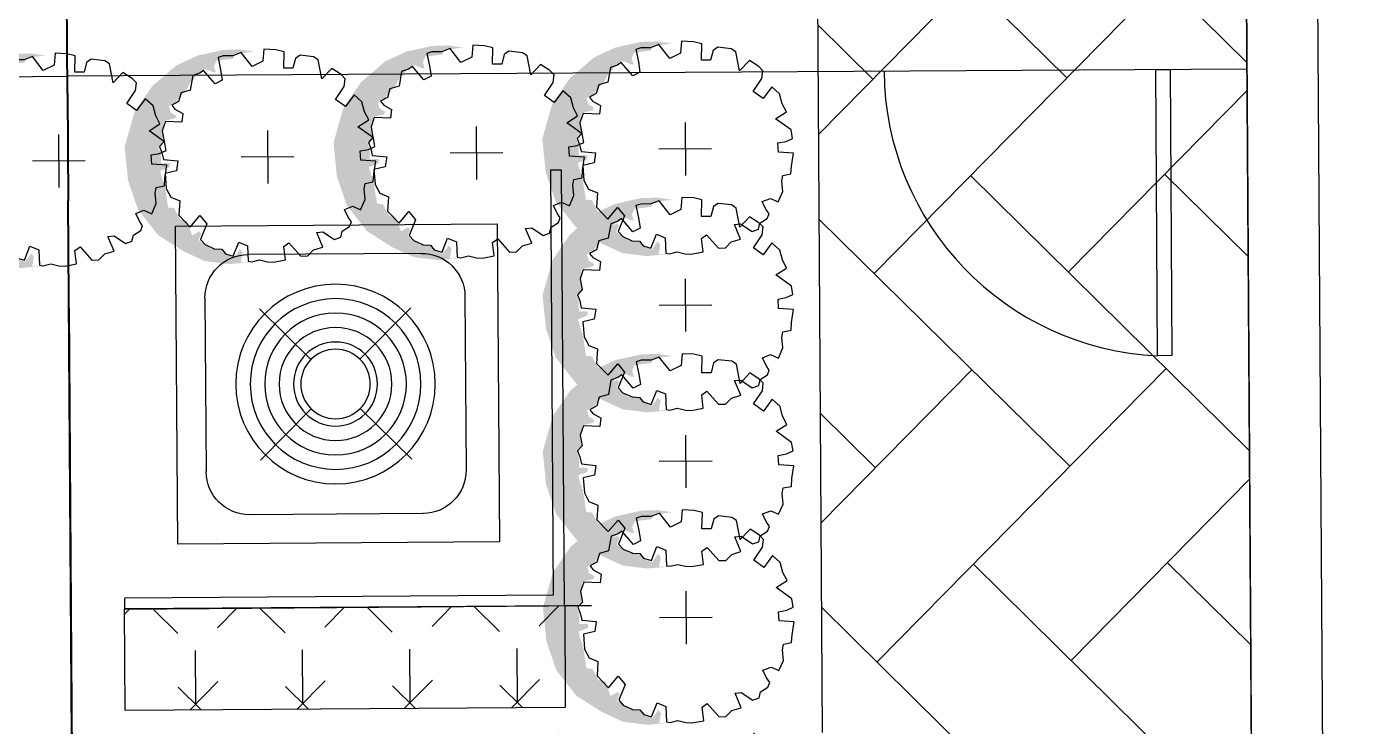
# Model space of a CAD drawing. Header units: feet. Extents: x 919634 to 928945, y 707022 to 708026.
# Drawn here: x 920891.92 to 920904.28, y 707526.58 to 707533.11 of the extents above; entities that cross this region are included whole.
import ezdxf

# ---------------------------------------------------------------- set-up
doc = ezdxf.new("R2010")
doc.units = ezdxf.units.FT
doc.header["$LTSCALE"] = 20
doc.header["$MEASUREMENT"] = 0
doc.linetypes.add('Site Plan$0$PHANTOM2', pattern=[1.25, 0.625, -0.125, 0.125, -0.125, 0.125, -0.125])
for name, color, linetype in [('-u-site-xref', 7, 'Continuous'), ('Site Plan$0$-u-site-bldg_interior', 252, 'Continuous'), ('Site Plan$0$-u-site-fence', 4, 'Site Plan$0$FENCELINE1'), ('Site Plan$0$A-DOOR-EXT_WINDOWS', 253, 'Continuous'), ('Site Plan$0$A-HVAC-EXT', 253, 'Continuous'), ('Site Plan$0$SP-LOT PAVERS', 254, 'Continuous'), ('x-RL TH7-LP Block$0$LK-SHRB-035M', 253, 'Continuous'), ('x-RL TH7-LP Block$0$LK-SHRB-TRNK', 253, 'Continuous'), ('x-RL TH7-LP Block$0$LP-PATT-SHAR', 253, 'Continuous'), ('x-RL TH7-LP Block$0$LP-SHAR-BRDR-CONT', 253, 'Continuous'), ('x-RL TH7-LP Block$0$LP-SHRB', 253, 'Continuous')]:
    doc.layers.add(name, color=color, linetype=linetype)
for name, color, linetype, lineweight in [('Site Plan$0$SP-LOT LINES', 252, 'Site Plan$0$PHANTOM2', 40), ('Site Plan$0$SP-SIDEWALK', 2, 'Continuous', 25), ('SP-BUILDING-FOOTPRINT', 1, 'Continuous', 25)]:
    doc.layers.add(name, color=color, linetype=linetype, lineweight=lineweight)
doc.layers.add('x-RL TH7-LP Block$0$LK-SHRB-SHAD', color=253, linetype='Continuous', plot=False)
doc.layers.get('-u-site-xref').off()
doc.linetypes.add('Site Plan$0$FENCELINE1', pattern='A,0.25,-0.1,[133,ltypeshp.shx,S=0.1,R=0,X=-0.1,Y=0],-0.1,1', length=1.45)

# ---------------------------------------------------------------- blocks, each defined once
blk = doc.blocks.new('Site Plan$0$A$C05C92244')
at = {"layer": 'Site Plan$0$A-DOOR-EXT_WINDOWS'}
blk.add_lwpolyline([(32.00389335552609, 32.04769828175449), (32.00389335552609, 0.04381521808500111), (30.40369920234298, 0.04381521808500111), (30.40369920234298, 32.04769828175449)], close=True, dxfattribs=at)
blk.add_arc((32.07979910527501, 32.07980389018303), 32.07980487913881, 180.0573418751565, 267.0050566959838, dxfattribs=at)
blk = doc.blocks.new('Site Plan$0$A$C11AE1C12')
at = {"layer": 'Site Plan$0$A-HVAC-EXT'}
for p, q in [((44.00000011394877, 44.54105635897122), (1.139487721957266e-07, 44.54105635897122)), ((1.139487721957266e-07, 44.54105635897122), (1.139487721957266e-07, 2.501133167243097e-06)), ((44.00000011394877, 2.501133167243097e-06), (44.00000011394877, 44.54105635897122)), ((34.00000011394877, 40.00000250113317), (10.00000011394877, 40.00000250113317)), ((4.000000113948772, 34.00000250113317), (4.000000113948772, 10.00000250113317)), ((40.00000011394877, 34.00000250113317), (40.00000011394877, 10.00000250113317)), ((18.5977306969362, 25.40227191814392), (11.52666288505861, 32.47333973002787)), ((25.40226953096135, 25.40227191814392), (32.47333734284621, 32.47333973002787)), ((11.52666288505861, 11.52666527223846), (18.5977306969362, 18.59773308412241)), ((32.47333734284621, 11.52666527223846), (25.40226953096135, 18.59773308412241)), ((34.00000011394877, 4.000002501133167), (10.00000011394877, 4.000002501133167)), ((1.139487721957266e-07, 2.501133167243097e-06), (44.00000011394877, 2.501133167243097e-06))]:
    blk.add_line(p, q, dxfattribs=at)
for radius in [13.81153555240985, 11.81153555240985, 9.81153555240985, 7.81153555240985, 5.81153555240985, 4.81153555240985]:
    blk.add_circle((22.00000011394877, 22.00000250113317), radius, dxfattribs=at)
for centre, start, end in [((10.00000011394877, 34.00000250113317), 90, 180), ((34.00000011394877, 34.00000250113317), 0, 90), ((10.00000011394877, 10.00000250113317), 180, 270), ((34.00000011394877, 10.00000250113317), 270, 0)]:
    blk.add_arc(centre, 6, start, end, dxfattribs=at)
blk = doc.blocks.new('Site Plan')
at = {"layer": 'Site Plan$0$SP-LOT PAVERS'}
h = blk.add_hatch(dxfattribs=at)
h.set_pattern_fill('AR-HBONE', color=256, scale=0.32, angle=-89.58178215075662)
h.set_pattern_definition([(315.4182178492434, (0, 0), (1.810145136983853, 0.01321298806884015), [3.84, -1.28]), (45.41821784924338, (0.9116790626081567, -0.8984660745381309), (1.810145136983853, 0.01321298806884), [3.84, -1.28])])
h.paths.add_polyline_path([(920903.2642348099, 707538.7295116705), (920903.3948628561, 707518.6366614169), (920913.3946517372, 707518.7016722475), (920913.4719573479, 707506.795151512), (920894.4723328039, 707506.6716307177), (920894.3435864326, 707526.4946060022), (920899.3435378233, 707526.5290282448), (920899.297951228, 707533.5303417917), (920892.631425443, 707533.487001239), (920892.5977922246, 707538.6603712812)])
at = {"layer": 'Site Plan$0$-u-site-bldg_interior'}
for p, q in [((920903.3948628561, 707518.636661417, 7.807863262514746e-08), (920903.2866637532, 707535.2795527332, 7.807863262514746e-08)), ((920904.0571813794, 707519.3076480507, 7.807863262514746e-08), (920903.9533163317, 707535.2838867884, 7.807863262514746e-08))]:
    blk.add_line(p, q, dxfattribs=at)
at = {"layer": 'Site Plan$0$-u-site-fence', "ltscale": 0.15}
blk.add_line((920881.3035769061, 707532.5713882175, 7.807864083332025e-08), (920892.3032655895, 707532.642899617, 7.807864083332025e-08), dxfattribs=at)
at = {"layer": 'Site Plan$0$-u-site-fence', "ltscale": 0.15, "elevation": 7.807863672923385e-08}
blk.add_lwpolyline([(920903.303369303, 707532.709950542), (920892.3035729476, 707532.6429015163), (920892.2634485858, 707538.8147215777)], dxfattribs=at)
at = {"layer": 'Site Plan$0$SP-LOT LINES', "ltscale": 0.4, "elevation": 7.807863672923385e-08}
for points in [[(920891.8625487748, 707600.4800385266), (920913.862083865, 707600.6230623508), (920914.4731856597, 707506.6250487836), (920892.4736505694, 707506.4820249593)], [(920869.8630136845, 707600.3370147023), (920891.8625487748, 707600.4800385266), (920892.4736505694, 707506.4820249593), (920870.4741154793, 707506.339001135)]]:
    blk.add_lwpolyline(points, close=True, dxfattribs=at)
at = {"layer": 'Site Plan$0$SP-SIDEWALK'}
for p, q in [((920899.2979517871, 707533.5303417954, 7.807863672923385e-08), (920899.3434688721, 707526.5290277697, 7.807864083332025e-08)), ((920896.8092796603, 707531.7699561467, 7.807864083332025e-08), (920896.9092775472, 707531.770606255, 7.807864083332025e-08)), ((920896.8092796603, 707531.7699561467, 7.807864083332025e-08), (920896.8350457442, 707527.8066873068, 7.807864083332025e-08)), ((920896.9092775472, 707531.770606255, 7.807864083332025e-08), (920896.9356937393, 707527.7073395284, 7.807864083332025e-08)), ((920896.8350457442, 707527.8066873068, 7.807864083332025e-08), (920892.8350732819, 707527.7806826046, 7.807864083332025e-08)), ((920892.8350732819, 707527.7806826046, 7.807864083332025e-08), (920892.8357233902, 707527.6806847178, 7.807864083332025e-08)), ((920896.9356937393, 707527.7073395284, 7.807864083332025e-08), (920892.8357233902, 707527.6806847178, 7.807864083332025e-08))]:
    blk.add_line(p, q, dxfattribs=at)
at = {"layer": 'Site Plan$0$-u-site-fence', "xscale": 0.08333333333333331, "yscale": 0.08333333333333331, "zscale": 0.08333333333333331, "rotation": 0.3724872375649678}
blk.add_blockref('Site Plan$0$A$C05C92244', (920899.9367733591, 707530.0187386106, 7.807864083332025e-08), dxfattribs=at)
at = {"layer": 'Site Plan$0$A-HVAC-EXT', "extrusion": (0, 0, -1), "xscale": 0.06735359270068554, "yscale": 0.06735359270068554, "zscale": -0.06735359270068556, "rotation": 89.62751276243503}
blk.add_blockref('Site Plan$0$A$C11AE1C12', (-920893.3318689973, 707528.2839229417, -7.807864083332025e-08), dxfattribs=at)
blk = doc.blocks.new('x-RL TH7-LP Block$0$SHRUB-LRG-241')
at = {"layer": 'x-RL TH7-LP Block$0$LK-SHRB-SHAD'}
blk.add_hatch(color=256, dxfattribs=at).paths.add_polyline_path([(0.07942995503995931, 0.4976856504540272), (0.1859550109496517, 0.5063764960219963), (0.3011759860731367, 0.4911675188681244), (0.3990051144888973, 0.4455405874065121), (0.5207480248826535, 0.3673229980153856), (0.6164031776350392, 0.2434784771626468), (0.6620567659276446, 0.1065976931381005), (0.6772746369719869, -0.052010199626217), (0.6294470564557244, -0.217136229156587), (0.5446618151407847, -0.3388080360272614), (0.4294408400173033, -0.4365800253562426), (0.3294377276580214, -0.4822069568178549), (0.2076948172642687, -0.5082794883416142), (0.1294315112196003, -0.5104521971435325), (0.05986413266886359, -0.4995886427736451), (0.1511713175342138, -0.4887250884037577), (0.1598672450281455, -0.4669979796639847), (0.2381305427926712, -0.4583071340960174), (0.2511744298934957, -0.432234607752406), (0.2424785023995675, -0.4018166534446639), (0.2576963734439097, -0.4039893622465822), (0.2924800585792049, -0.4191983394004524), (0.3272637519946464, -0.395298521858761), (0.3642214210734593, -0.3540170131811315), (0.3816132677811801, -0.3214263500714711), (0.4229188964668893, -0.2779721325919233), (0.433788799624196, -0.2562450238521503), (0.4663985090961198, -0.2453814694822647), (0.4577025898823273, -0.2149635151745208), (0.4316148239608211, -0.1975818292187306), (0.4359627835677138, -0.186718274848845), (0.4881383154107333, -0.1736820116770392), (0.4968342429046615, -0.1410913485673788), (0.492486275017626, -0.07808273114997633), (0.5164000652757572, -0.052010199626217), (0.5055301621184505, -0.01724682771464003), (0.5055301621184505, 0.02620738976490955), (0.4642245334327413, 0.02620738976490955), (0.4642245334327413, 0.04576178970276246), (0.5098781217253467, 0.06314347565855272), (0.4859643397473548, 0.1478791966355821), (0.4729204526465303, 0.2369603455767439), (0.4446587027815063, 0.2391330543786623), (0.4163969529164788, 0.2934508262280957), (0.3837872434445551, 0.2999689629941464), (0.3598734614665666, 0.3694957068173039), (0.3250897680511251, 0.3499413120595953), (0.3163938488373397, 0.3608048664294827), (0.3294377276580214, 0.3912228155570787), (0.2729142362081092, 0.4325043242347064), (0.2229126800284682, 0.4368497470186909), (0.1968249141069585, 0.4629222785424503), (0.162041220691524, 0.475958541714256), (0.1337794708264965, 0.4368497470186909), (0.1207355920058113, 0.4520587241725629), (0.1294315112196003, 0.4976856504540272)])
at = {"layer": 'x-RL TH7-LP Block$0$LK-SHRB-035M'}
blk.add_lwpolyline([(-0.02506661354845008, 0.4987056809809847), (-0.08165780996232641, 0.4886134344344999), (-0.08165780996232641, 0.4886134344344999), (-0.08165780996232641, 0.4886134344344999), (-0.07431013994851199, 0.4249718511334137), (-0.09880237153729965, 0.4078375781783734), (-0.1543414298532717, 0.4702383789836801), (-0.1872079085748339, 0.4702383789836801), (-0.2156921901335238, 0.4417710769863739), (-0.2595141617622758, 0.428632322466644), (-0.2310604317859877, 0.3588825101419175), (-0.2604511118412525, 0.3564347593132471), (-0.3143340234853049, 0.3931510560520017), (-0.3449670116215167, 0.3826466800339148), (-0.3515403073658305, 0.3541793780366085), (-0.3865978846688343, 0.3322814549128452), (-0.3953622789945825, 0.3103835285617258), (-0.3804630536096525, 0.2878976674930804), (-0.3633184920346793, 0.2511813673234577), (-0.4025060636510993, 0.2364948451970861), (-0.4391842506233381, 0.2534489245671132), (-0.4610952364377141, 0.2052734924038901), (-0.4563889752951518, 0.1557189889409578), (-0.4612874237616289, 0.1287937023786245), (-0.500474995378049, 0.1214504430308736), (-0.5029242169253898, 0.08473414286125092), (-0.5127211084865486, 0.02354031038883519), (-0.4416936352675229, 0.01864480530062451), (-0.4392444137201785, -0.02541475421675088), (-0.4784319853366021, -0.03275801356450003), (-0.509299405229342, -0.04655263965616641), (-0.5029242169253898, -0.0866085866891666), (-0.4294475167872278, -0.1404591598138314), (-0.480881206883943, -0.1722799514643754), (-0.4612874237616289, -0.2114440058935383), (-0.4490413052813373, -0.2579513162395841), (-0.4123029552122581, -0.2922198655805364), (-0.3706661620484972, -0.2359215381963313), (-0.3241309150464637, -0.2701900841064138), (-0.3657677135820201, -0.3313839165788295), (-0.3706661620484972, -0.3681002167484539), (-0.3510723735543877, -0.3876822405321647), (-0.3069863534714905, -0.4170552813540382), (-0.2604511118412525, -0.3681002167484539), (-0.2433065502662792, -0.4586670866118716), (-0.2212635402248324, -0.4733536087382433), (-0.1575837316478292, -0.480696868085996), (-0.1355407216063789, -0.4660103459596243), (-0.1232946031260873, -0.4195030356135803), (-0.07920858841498557, -0.4195030356135803), (-0.08165780996232641, -0.4978311410410363), (-0.04247023834590635, -0.5076221546483275), (0.0138619002172824, -0.5100699054769979), (0.01876034331196408, -0.4537715815236627), (0.0701940334086757, -0.4292940492208697), (0.1216277235053873, -0.4953833867814978), (0.1608152951218109, -0.480696868085996), (0.2073505421238444, -0.480696868085996), (0.2318427737126321, -0.4733536087382433), (0.2195966552323405, -0.4146075270944998), (0.2122489852185225, -0.3656524624889137), (0.2465381137402645, -0.3485181895338734), (0.3004210253843169, -0.4121597762658276), (0.3189358637372592, -0.39910922518572), (0.3518547154810285, -0.3876822405321647), (0.3641008339613201, -0.3191451487119998), (0.4081868486724218, -0.3069063842760382), (0.419726398483391, -0.2655318838032237), (0.4525928772049532, -0.2480135433678008), (0.4375775287276866, -0.2285782788485804), (0.4008391786586074, -0.208996251633998), (0.405737627125081, -0.1673844463761647), (0.4832682573450846, -0.1713708092072714), (0.4986059474151467, -0.1275749597323887), (0.4898415530893949, -0.07720973461131919), (0.5117525389037709, -0.05312201530235328), (0.5007970459965847, -0.02465471653240314), (0.4939096672908754, 0.008853791693333335), (0.4253314156191905, 0.01619705104108249), (0.4326790856330085, 0.06270436481799813), (0.486561997277061, 0.07494312925395974), (0.4810771587636431, 0.1461490954514311), (0.4596205387691334, 0.1875397805915), (0.4179837456053725, 0.2046740535465421), (0.4228821887000542, 0.2732111453667088), (0.3689992770560018, 0.3295094727509138), (0.3224640354257637, 0.275658899626249), (0.3224640354257637, 0.275658899626249), (0.2906241338231617, 0.3148229506245421), (0.2906241338231617, 0.3148229506245421), (0.3211269623186972, 0.389216058907456), (0.2992159765043212, 0.4133037749890676), (0.2553940048755692, 0.4330119051549843), (0.2203364275725654, 0.4352016981128308), (0.2028076389210653, 0.4570996244639502), (0.1657137435882881, 0.4690314106507891), (0.1387722850803605, 0.4029420696592929), (0.09713549191659965, 0.4200763426143332), (0.09468627036926236, 0.4935089429535804), (0.07791501977911963, 0.4965158880231364), (0.04066634389468149, 0.4877567161917469), (0.003417668010239794, 0.4965158880231364)], close=True, dxfattribs=at)
at = {"layer": 'x-RL TH7-LP Block$0$LK-SHRB-TRNK'}
for p, q in [((0, -0.125), (0, 0.125)), ((-0.1250000000000284, 0), (0.1249999999999929, 0))]:
    blk.add_line(p, q, dxfattribs=at)
blk = doc.blocks.new('x-RL TH7-LP Block', base_point=(1241.699483058532, 168.1706843559634))
at = {"layer": 'x-RL TH7-LP Block$0$LP-PATT-SHAR'}
h = blk.add_hatch(dxfattribs=at)
h.set_pattern_fill('LAFX-A435-CHAINLINK', color=256, scale=10, pattern_type=2)
h.set_pattern_definition([(45, (1288.278980900732, 240.9726931839345), (0, 10.0000000000064), [0.7071099999999999, -13.4350288425]), (45, (1286.278980900732, 240.9726931839345), (0, 10.0000000000064), [0.7071099999999999, -13.4350288425]), (45, (1288.278980900732, 242.9726931839345), (0, 10.0000000000064), [0.7071099999999999, -13.4350288425]), (45, (1287.778980900732, 243.9726931839345), (0, 10.0000000000064), [0.7071099999999999, -13.4350288425]), (45, (1284.278980900732, 240.9726931839345), (0, 10.0000000000064), [0.7071099999999999, -13.4350288425]), (45, (1286.278980900732, 242.9726931839345), (0, 10.0000000000064), [0.7071099999999999, -13.4350288425]), (45, (1288.278980900732, 244.9726931839345), (0, 10.0000000000064), [0.7071099999999999, -13.4350288425]), (45, (1286.778980900732, 243.9726931839345), (0, 10.0000000000064), [0.7071099999999999, -13.4350288425]), (45, (1287.778980900732, 245.9726931839345), (0, 10.0000000000064), [0.7071099999999999, -13.4350288425]), (45, (1285.778980900732, 243.9726931839345), (0, 10.0000000000064), [0.7071099999999999, -13.4350288425]), (45, (1284.278980900732, 242.9726931839345), (0, 10.0000000000064), [0.7071099999999999, -13.4350288425]), (45, (1286.278980900732, 244.9726931839345), (0, 10.0000000000064), [0.7071099999999999, -13.4350288425]), (45, (1288.278980900732, 246.9726931839345), (0, 10.0000000000064), [0.7071099999999999, -13.4350288425]), (45, (1284.778980900732, 243.9726931839345), (0, 10.0000000000064), [0.7071099999999999, -13.4350288425]), (45, (1286.778980900732, 245.9726931839345), (0, 10.0000000000064), [0.7071099999999999, -13.4350288425]), (45, (1285.778980900732, 245.9726931839345), (0, 10.0000000000064), [0.7071099999999999, -13.4350288425]), (45, (1287.778980900732, 247.9726931839345), (0, 10.0000000000064), [0.7071099999999999, -13.4350288425]), (45, (1284.278980900732, 244.9726931839345), (0, 10.0000000000064), [0.7071099999999999, -13.4350288425]), (45, (1286.278980900732, 246.9726931839345), (0, 10.0000000000064), [0.7071099999999999, -13.4350288425]), (45, (1284.778980900732, 245.9726931839345), (0, 10.0000000000064), [0.7071099999999999, -13.4350288425]), (45, (1286.778980900732, 247.9726931839345), (0, 10.0000000000064), [0.7071099999999999, -13.4350288425]), (45, (1287.778980900732, 249.9726931839345), (0, 10.0000000000064), [0.7071099999999999, -13.4350288425]), (45, (1285.778980900732, 247.9726931839345), (0, 10.0000000000064), [0.7071099999999999, -13.4350288425]), (45, (1284.278980900732, 246.9726931839345), (0, 10.0000000000064), [0.7071099999999999, -13.4350288425]), (45, (1284.778980900732, 247.9726931839345), (0, 10.0000000000064), [0.7071099999999999, -13.4350288425]), (45, (1286.778980900732, 249.9726931839345), (0, 10.0000000000064), [0.7071099999999999, -13.4350288425]), (45, (1285.778980900732, 249.9726931839345), (0, 10.0000000000064), [0.7071099999999999, -13.4350288425]), (45, (1284.278980900732, 248.9726931839345), (0, 10.0000000000064), [0.7071099999999999, -13.4350288425]), (45, (1284.778980900732, 249.9726931839345), (0, 10.0000000000064), [0.7071099999999999, -13.4350288425]), (45, (1283.278980900732, 248.9726931839345), (0, 10.0000000000064), [0.7071099999999999, -13.4350288425]), (45, (1287.778980900732, 241.9726931839345), (0, 10.0000000000064), [0.7071099999999999, -13.4350288425]), (45, (1286.778980900732, 241.9726931839345), (0, 10.0000000000064), [0.7071099999999999, -13.4350288425]), (45, (1285.778980900732, 241.9726931839345), (0, 10.0000000000064), [0.7071099999999999, -13.4350288425]), (45, (1284.778980900732, 241.9726931839345), (0, 10.0000000000064), [0.7071099999999999, -13.4350288425]), (45, (1283.278980900732, 240.9726931839345), (0, 10.0000000000064), [0.7071099999999999, -13.4350288425]), (45, (1282.278980900732, 240.9726931839345), (0, 10.0000000000064), [0.7071099999999999, -13.4350288425]), (45, (1283.278980900732, 242.9726931839345), (0, 10.0000000000064), [0.7071099999999999, -13.4350288425]), (45, (1281.278980900732, 240.9726931839345), (0, 10.0000000000064), [0.7071099999999999, -13.4350288425]), (45, (1283.778980900732, 243.9726931839345), (0, 10.0000000000064), [0.7071099999999999, -13.4350288425]), (45, (1282.278980900732, 242.9726931839345), (0, 10.0000000000064), [0.7071099999999999, -13.4350288425]), (45, (1280.278980900732, 240.9726931839345), (0, 10.0000000000064), [0.7071099999999999, -13.4350288425]), (45, (1282.778980900732, 243.9726931839345), (0, 10.0000000000064), [0.7071099999999999, -13.4350288425]), (45, (1283.278980900732, 244.9726931839345), (0, 10.0000000000064), [0.7071099999999999, -13.4350288425]), (45, (1281.278980900732, 242.9726931839345), (0, 10.0000000000064), [0.7071099999999999, -13.4350288425]), (45, (1279.278980900732, 240.9726931839345), (0, 10.0000000000064), [0.7071099999999999, -13.4350288425]), (45, (1283.778980900732, 245.9726931839345), (0, 10.0000000000064), [0.7071099999999999, -13.4350288425]), (45, (1281.778980900732, 243.9726931839345), (0, 10.0000000000064), [0.7071099999999999, -13.4350288425]), (45, (1282.278980900732, 244.9726931839345), (0, 10.0000000000064), [0.7071099999999999, -13.4350288425]), (45, (1280.278980900732, 242.9726931839345), (0, 10.0000000000064), [0.7071099999999999, -13.4350288425]), (45, (1282.778980900732, 245.9726931839345), (0, 10.0000000000064), [0.7071099999999999, -13.4350288425]), (45, (1280.778980900732, 243.9726931839345), (0, 10.0000000000064), [0.7071099999999999, -13.4350288425]), (45, (1283.278980900732, 246.9726931839345), (0, 10.0000000000064), [0.7071099999999999, -13.4350288425]), (45, (1281.278980900732, 244.9726931839345), (0, 10.0000000000064), [0.7071099999999999, -13.4350288425]), (45, (1279.278980900732, 242.9726931839345), (0, 10.0000000000064), [0.7071099999999999, -13.4350288425]), (45, (1283.778980900732, 247.9726931839345), (0, 10.0000000000064), [0.7071099999999999, -13.4350288425]), (45, (1281.778980900732, 245.9726931839345), (0, 10.0000000000064), [0.7071099999999999, -13.4350288425]), (45, (1279.778980900732, 243.9726931839345), (0, 10.0000000000064), [0.7071099999999999, -13.4350288425]), (45, (1282.278980900732, 246.9726931839345), (0, 10.0000000000064), [0.7071099999999999, -13.4350288425]), (45, (1280.278980900732, 244.9726931839345), (0, 10.0000000000064), [0.7071099999999999, -13.4350288425]), (45, (1282.778980900732, 247.9726931839345), (0, 10.0000000000064), [0.7071099999999999, -13.4350288425]), (45, (1280.778980900732, 245.9726931839345), (0, 10.0000000000064), [0.7071099999999999, -13.4350288425]), (45, (1278.778980900732, 243.9726931839345), (0, 10.0000000000064), [0.7071099999999999, -13.4350288425]), (45, (1281.278980900732, 246.9726931839345), (0, 10.0000000000064), [0.7071099999999999, -13.4350288425]), (45, (1279.278980900732, 244.9726931839345), (0, 10.0000000000064), [0.7071099999999999, -13.4350288425]), (45, (1283.778980900732, 249.9726931839345), (0, 10.0000000000064), [0.7071099999999999, -13.4350288425]), (45, (1281.778980900732, 247.9726931839345), (0, 10.0000000000064), [0.7071099999999999, -13.4350288425]), (45, (1279.778980900732, 245.9726931839345), (0, 10.0000000000064), [0.7071099999999999, -13.4350288425]), (45, (1280.278980900732, 246.9726931839345), (0, 10.0000000000064), [0.7071099999999999, -13.4350288425]), (45, (1282.778980900732, 249.9726931839345), (0, 10.0000000000064), [0.7071099999999999, -13.4350288425]), (45, (1280.778980900732, 247.9726931839345), (0, 10.0000000000064), [0.7071099999999999, -13.4350288425]), (45, (1278.778980900732, 245.9726931839345), (0, 10.0000000000064), [0.7071099999999999, -13.4350288425]), (45, (1279.278980900732, 246.9726931839345), (0, 10.0000000000064), [0.7071099999999999, -13.4350288425]), (45, (1281.778980900732, 249.9726931839345), (0, 10.0000000000064), [0.7071099999999999, -13.4350288425]), (45, (1279.778980900732, 247.9726931839345), (0, 10.0000000000064), [0.7071099999999999, -13.4350288425]), (45, (1280.278980900732, 248.9726931839345), (0, 10.0000000000064), [0.7071099999999999, -13.4350288425]), (45, (1280.778980900732, 249.9726931839345), (0, 10.0000000000064), [0.7071099999999999, -13.4350288425]), (45, (1278.778980900732, 247.9726931839345), (0, 10.0000000000064), [0.7071099999999999, -13.4350288425]), (45, (1279.278980900732, 248.9726931839345), (0, 10.0000000000064), [0.7071099999999999, -13.4350288425]), (45, (1279.778980900732, 249.9726931839345), (0, 10.0000000000064), [0.7071099999999999, -13.4350288425]), (45, (1278.778980900732, 249.9726931839345), (0, 10.0000000000064), [0.7071099999999999, -13.4350288425]), (45, (1283.778980900732, 241.9726931839345), (0, 10.0000000000064), [0.7071099999999999, -13.4350288425]), (45, (1282.778980900732, 241.9726931839345), (0, 10.0000000000064), [0.7071099999999999, -13.4350288425]), (45, (1281.778980900732, 241.9726931839345), (0, 10.0000000000064), [0.7071099999999999, -13.4350288425]), (45, (1280.778980900732, 241.9726931839345), (0, 10.0000000000064), [0.7071099999999999, -13.4350288425]), (45, (1279.778980900732, 241.9726931839345), (0, 10.0000000000064), [0.7071099999999999, -13.4350288425]), (45, (1278.778980900732, 241.9726931839345), (0, 10.0000000000064), [0.7071099999999999, -13.4350288425]), (45, (1287.278980900732, 240.9726931839345), (0, 10.0000000000064), [0.7071099999999999, -13.4350288425]), (45, (1287.278980900732, 242.9726931839345), (0, 10.0000000000064), [0.7071099999999999, -13.4350288425]), (45, (1285.278980900732, 240.9726931839345), (0, 10.0000000000064), [0.7071099999999999, -13.4350288425]), (45, (1287.278980900732, 244.9726931839345), (0, 10.0000000000064), [0.7071099999999999, -13.4350288425]), (45, (1285.278980900732, 242.9726931839345), (0, 10.0000000000064), [0.7071099999999999, -13.4350288425]), (45, (1287.278980900732, 246.9726931839345), (0, 10.0000000000064), [0.7071099999999999, -13.4350288425]), (45, (1285.278980900732, 244.9726931839345), (0, 10.0000000000064), [0.7071099999999999, -13.4350288425]), (45, (1288.278980900732, 248.9726931839345), (0, 10.0000000000064), [0.7071099999999999, -13.4350288425]), (45, (1287.278980900732, 248.9726931839345), (0, 10.0000000000064), [0.7071099999999999, -13.4350288425]), (45, (1285.278980900732, 246.9726931839345), (0, 10.0000000000064), [0.7071099999999999, -13.4350288425]), (45, (1286.278980900732, 248.9726931839345), (0, 10.0000000000064), [0.7071099999999999, -13.4350288425]), (45, (1285.278980900732, 248.9726931839345), (0, 10.0000000000064), [0.7071099999999999, -13.4350288425]), (45, (1282.278980900732, 248.9726931839345), (0, 10.0000000000064), [0.7071099999999999, -13.4350288425]), (45, (1281.278980900732, 248.9726931839345), (0, 10.0000000000064), [0.7071099999999999, -13.4350288425]), (90, (1288.778980900732, 249.4726931839345), (-10, 6.123233995736766e-16), [0.5, -9.5]), (90, (1288.778980900732, 241.4726931839345), (-10, 6.123233995736766e-16), [0.5, -9.5]), (90, (1288.778980900732, 243.4726931839345), (-10, 6.123233995736766e-16), [0.5, -9.5]), (90, (1288.778980900732, 245.4726931839345), (-10, 6.123233995736766e-16), [0.5, -9.5]), (90, (1288.778980900732, 247.4726931839345), (-10, 6.123233995736766e-16), [0.5, -9.5]), (90, (1288.278980900732, 242.4726931839345), (-10, 6.123233995736766e-16), [0.5, -9.5]), (90, (1288.278980900732, 244.4726931839345), (-10, 6.123233995736766e-16), [0.5, -9.5]), (90, (1288.278980900732, 246.4726931839345), (-10, 6.123233995736766e-16), [0.5, -9.5]), (90, (1288.278980900732, 248.4726931839345), (-10, 6.123233995736766e-16), [0.5, -9.5]), (90, (1288.278980900732, 250.4726931839345), (-10, 6.123233995736766e-16), [0.5, -9.5]), (90, (1287.778980900732, 241.4726931839345), (-10, 6.123233995736766e-16), [0.5, -9.5]), (90, (1287.778980900732, 243.4726931839345), (-10, 6.123233995736766e-16), [0.5, -9.5]), (90, (1287.778980900732, 245.4726931839345), (-10, 6.123233995736766e-16), [0.5, -9.5]), (90, (1287.778980900732, 247.4726931839345), (-10, 6.123233995736766e-16), [0.5, -9.5]), (90, (1287.778980900732, 249.4726931839345), (-10, 6.123233995736766e-16), [0.5, -9.5]), (90, (1287.778980900732, 241.4726931839345), (-10, 6.123233995736766e-16), [0.5, -9.5]), (90, (1287.778980900732, 243.4726931839345), (-10, 6.123233995736766e-16), [0.5, -9.5]), (90, (1287.778980900732, 245.4726931839345), (-10, 6.123233995736766e-16), [0.5, -9.5]), (90, (1287.778980900732, 247.4726931839345), (-10, 6.123233995736766e-16), [0.5, -9.5]), (90, (1287.778980900732, 249.4726931839345), (-10, 6.123233995736766e-16), [0.5, -9.5]), (90, (1287.278980900732, 242.4726931839345), (-10, 6.123233995736766e-16), [0.5, -9.5]), (90, (1287.278980900732, 244.4726931839345), (-10, 6.123233995736766e-16), [0.5, -9.5]), (90, (1287.278980900732, 246.4726931839345), (-10, 6.123233995736766e-16), [0.5, -9.5]), (90, (1287.278980900732, 248.4726931839345), (-10, 6.123233995736766e-16), [0.5, -9.5]), (90, (1287.278980900732, 250.4726931839345), (-10, 6.123233995736766e-16), [0.5, -9.5]), (90, (1286.778980900732, 241.4726931839345), (-10, 6.123233995736766e-16), [0.5, -9.5]), (90, (1286.778980900732, 241.4726931839345), (-10, 6.123233995736766e-16), [0.5, -9.5]), (90, (1286.778980900732, 243.4726931839345), (-10, 6.123233995736766e-16), [0.5, -9.5]), (90, (1286.778980900732, 243.4726931839345), (-10, 6.123233995736766e-16), [0.5, -9.5]), (90, (1286.778980900732, 245.4726931839345), (-10, 6.123233995736766e-16), [0.5, -9.5]), (90, (1286.778980900732, 245.4726931839345), (-10, 6.123233995736766e-16), [0.5, -9.5]), (90, (1286.778980900732, 247.4726931839345), (-10, 6.123233995736766e-16), [0.5, -9.5]), (90, (1286.778980900732, 247.4726931839345), (-10, 6.123233995736766e-16), [0.5, -9.5]), (90, (1286.778980900732, 249.4726931839345), (-10, 6.123233995736766e-16), [0.5, -9.5]), (90, (1286.778980900732, 249.4726931839345), (-10, 6.123233995736766e-16), [0.5, -9.5]), (90, (1286.278980900732, 242.4726931839345), (-10, 6.123233995736766e-16), [0.5, -9.5]), (90, (1286.278980900732, 244.4726931839345), (-10, 6.123233995736766e-16), [0.5, -9.5]), (90, (1286.278980900732, 246.4726931839345), (-10, 6.123233995736766e-16), [0.5, -9.5]), (90, (1286.278980900732, 248.4726931839345), (-10, 6.123233995736766e-16), [0.5, -9.5]), (90, (1286.278980900732, 250.4726931839345), (-10, 6.123233995736766e-16), [0.5, -9.5]), (90, (1285.778980900732, 241.4726931839345), (-10, 6.123233995736766e-16), [0.5, -9.5]), (90, (1285.778980900732, 241.4726931839345), (-10, 6.123233995736766e-16), [0.5, -9.5]), (90, (1285.778980900732, 243.4726931839345), (-10, 6.123233995736766e-16), [0.5, -9.5]), (90, (1285.778980900732, 243.4726931839345), (-10, 6.123233995736766e-16), [0.5, -9.5]), (90, (1285.778980900732, 245.4726931839345), (-10, 6.123233995736766e-16), [0.5, -9.5]), (90, (1285.778980900732, 245.4726931839345), (-10, 6.123233995736766e-16), [0.5, -9.5]), (90, (1285.778980900732, 247.4726931839345), (-10, 6.123233995736766e-16), [0.5, -9.5]), (90, (1285.778980900732, 247.4726931839345), (-10, 6.123233995736766e-16), [0.5, -9.5]), (90, (1285.778980900732, 249.4726931839345), (-10, 6.123233995736766e-16), [0.5, -9.5]), (90, (1285.778980900732, 249.4726931839345), (-10, 6.123233995736766e-16), [0.5, -9.5]), (90, (1285.278980900732, 242.4726931839345), (-10, 6.123233995736766e-16), [0.5, -9.5]), (90, (1285.278980900732, 244.4726931839345), (-10, 6.123233995736766e-16), [0.5, -9.5]), (90, (1285.278980900732, 246.4726931839345), (-10, 6.123233995736766e-16), [0.5, -9.5]), (90, (1285.278980900732, 248.4726931839345), (-10, 6.123233995736766e-16), [0.5, -9.5]), (90, (1285.278980900732, 250.4726931839345), (-10, 6.123233995736766e-16), [0.5, -9.5]), (90, (1284.778980900732, 241.4726931839345), (-10, 6.123233995736766e-16), [0.5, -9.5]), (90, (1284.778980900732, 241.4726931839345), (-10, 6.123233995736766e-16), [0.5, -9.5]), (90, (1284.778980900732, 243.4726931839345), (-10, 6.123233995736766e-16), [0.5, -9.5]), (90, (1284.778980900732, 243.4726931839345), (-10, 6.123233995736766e-16), [0.5, -9.5]), (90, (1284.778980900732, 245.4726931839345), (-10, 6.123233995736766e-16), [0.5, -9.5]), (90, (1284.778980900732, 245.4726931839345), (-10, 6.123233995736766e-16), [0.5, -9.5]), (90, (1284.778980900732, 247.4726931839345), (-10, 6.123233995736766e-16), [0.5, -9.5]), (90, (1284.778980900732, 247.4726931839345), (-10, 6.123233995736766e-16), [0.5, -9.5]), (90, (1284.778980900732, 249.4726931839345), (-10, 6.123233995736766e-16), [0.5, -9.5]), (90, (1284.778980900732, 249.4726931839345), (-10, 6.123233995736766e-16), [0.5, -9.5]), (90, (1284.278980900732, 242.4726931839345), (-10, 6.123233995736766e-16), [0.5, -9.5]), (90, (1284.278980900732, 244.4726931839345), (-10, 6.123233995736766e-16), [0.5, -9.5]), (90, (1284.278980900732, 246.4726931839345), (-10, 6.123233995736766e-16), [0.5, -9.5]), (90, (1284.278980900732, 248.4726931839345), (-10, 6.123233995736766e-16), [0.5, -9.5]), (90, (1284.278980900732, 250.4726931839345), (-10, 6.123233995736766e-16), [0.5, -9.5]), (90, (1283.778980900732, 241.4726931839345), (-10, 6.123233995736766e-16), [0.5, -9.5]), (90, (1283.778980900732, 243.4726931839345), (-10, 6.123233995736766e-16), [0.5, -9.5]), (90, (1283.778980900732, 245.4726931839345), (-10, 6.123233995736766e-16), [0.5, -9.5]), (90, (1283.778980900732, 247.4726931839345), (-10, 6.123233995736766e-16), [0.5, -9.5]), (90, (1283.778980900732, 249.4726931839345), (-10, 6.123233995736766e-16), [0.5, -9.5]), (90, (1283.778980900732, 241.4726931839345), (-10, 6.123233995736766e-16), [0.5, -9.5]), (90, (1283.778980900732, 243.4726931839345), (-10, 6.123233995736766e-16), [0.5, -9.5]), (90, (1283.778980900732, 245.4726931839345), (-10, 6.123233995736766e-16), [0.5, -9.5]), (90, (1283.778980900732, 247.4726931839345), (-10, 6.123233995736766e-16), [0.5, -9.5]), (90, (1283.778980900732, 249.4726931839345), (-10, 6.123233995736766e-16), [0.5, -9.5]), (90, (1283.278980900732, 242.4726931839345), (-10, 6.123233995736766e-16), [0.5, -9.5]), (90, (1283.278980900732, 244.4726931839345), (-10, 6.123233995736766e-16), [0.5, -9.5]), (90, (1283.278980900732, 246.4726931839345), (-10, 6.123233995736766e-16), [0.5, -9.5]), (90, (1283.278980900732, 248.4726931839345), (-10, 6.123233995736766e-16), [0.5, -9.5]), (90, (1283.278980900732, 250.4726931839345), (-10, 6.123233995736766e-16), [0.5, -9.5]), (90, (1282.778980900732, 241.4726931839345), (-10, 6.123233995736766e-16), [0.5, -9.5]), (90, (1282.778980900732, 243.4726931839345), (-10, 6.123233995736766e-16), [0.5, -9.5]), (90, (1282.778980900732, 245.4726931839345), (-10, 6.123233995736766e-16), [0.5, -9.5]), (90, (1282.778980900732, 247.4726931839345), (-10, 6.123233995736766e-16), [0.5, -9.5]), (90, (1282.778980900732, 249.4726931839345), (-10, 6.123233995736766e-16), [0.5, -9.5]), (90, (1282.778980900732, 241.4726931839345), (-10, 6.123233995736766e-16), [0.5, -9.5]), (90, (1282.778980900732, 243.4726931839345), (-10, 6.123233995736766e-16), [0.5, -9.5]), (90, (1282.778980900732, 245.4726931839345), (-10, 6.123233995736766e-16), [0.5, -9.5]), (90, (1282.778980900732, 247.4726931839345), (-10, 6.123233995736766e-16), [0.5, -9.5]), (90, (1282.778980900732, 249.4726931839345), (-10, 6.123233995736766e-16), [0.5, -9.5]), (90, (1282.278980900732, 242.4726931839345), (-10, 6.123233995736766e-16), [0.5, -9.5]), (90, (1282.278980900732, 244.4726931839345), (-10, 6.123233995736766e-16), [0.5, -9.5]), (90, (1282.278980900732, 246.4726931839345), (-10, 6.123233995736766e-16), [0.5, -9.5]), (90, (1282.278980900732, 248.4726931839345), (-10, 6.123233995736766e-16), [0.5, -9.5]), (90, (1282.278980900732, 250.4726931839345), (-10, 6.123233995736766e-16), [0.5, -9.5]), (90, (1281.778980900732, 241.4726931839345), (-10, 6.123233995736766e-16), [0.5, -9.5]), (90, (1281.778980900732, 241.4726931839345), (-10, 6.123233995736766e-16), [0.5, -9.5]), (90, (1281.778980900732, 243.4726931839345), (-10, 6.123233995736766e-16), [0.5, -9.5]), (90, (1281.778980900732, 243.4726931839345), (-10, 6.123233995736766e-16), [0.5, -9.5]), (90, (1281.778980900732, 245.4726931839345), (-10, 6.123233995736766e-16), [0.5, -9.5]), (90, (1281.778980900732, 245.4726931839345), (-10, 6.123233995736766e-16), [0.5, -9.5]), (90, (1281.778980900732, 247.4726931839345), (-10, 6.123233995736766e-16), [0.5, -9.5]), (90, (1281.778980900732, 247.4726931839345), (-10, 6.123233995736766e-16), [0.5, -9.5]), (90, (1281.778980900732, 249.4726931839345), (-10, 6.123233995736766e-16), [0.5, -9.5]), (90, (1281.778980900732, 249.4726931839345), (-10, 6.123233995736766e-16), [0.5, -9.5]), (90, (1281.278980900732, 242.4726931839345), (-10, 6.123233995736766e-16), [0.5, -9.5]), (90, (1281.278980900732, 244.4726931839345), (-10, 6.123233995736766e-16), [0.5, -9.5]), (90, (1281.278980900732, 246.4726931839345), (-10, 6.123233995736766e-16), [0.5, -9.5]), (90, (1281.278980900732, 248.4726931839345), (-10, 6.123233995736766e-16), [0.5, -9.5]), (90, (1281.278980900732, 250.4726931839345), (-10, 6.123233995736766e-16), [0.5, -9.5]), (90, (1280.778980900732, 241.4726931839345), (-10, 6.123233995736766e-16), [0.5, -9.5]), (90, (1280.778980900732, 241.4726931839345), (-10, 6.123233995736766e-16), [0.5, -9.5]), (90, (1280.778980900732, 243.4726931839345), (-10, 6.123233995736766e-16), [0.5, -9.5]), (90, (1280.778980900732, 243.4726931839345), (-10, 6.123233995736766e-16), [0.5, -9.5]), (90, (1280.778980900732, 245.4726931839345), (-10, 6.123233995736766e-16), [0.5, -9.5]), (90, (1280.778980900732, 245.4726931839345), (-10, 6.123233995736766e-16), [0.5, -9.5]), (90, (1280.778980900732, 247.4726931839345), (-10, 6.123233995736766e-16), [0.5, -9.5]), (90, (1280.778980900732, 247.4726931839345), (-10, 6.123233995736766e-16), [0.5, -9.5]), (90, (1280.778980900732, 249.4726931839345), (-10, 6.123233995736766e-16), [0.5, -9.5]), (90, (1280.778980900732, 249.4726931839345), (-10, 6.123233995736766e-16), [0.5, -9.5]), (90, (1280.278980900732, 242.4726931839345), (-10, 6.123233995736766e-16), [0.5, -9.5]), (90, (1280.278980900732, 244.4726931839345), (-10, 6.123233995736766e-16), [0.5, -9.5]), (90, (1280.278980900732, 246.4726931839345), (-10, 6.123233995736766e-16), [0.5, -9.5]), (90, (1280.278980900732, 248.4726931839345), (-10, 6.123233995736766e-16), [0.5, -9.5]), (90, (1280.278980900732, 250.4726931839345), (-10, 6.123233995736766e-16), [0.5, -9.5]), (90, (1279.778980900732, 241.4726931839345), (-10, 6.123233995736766e-16), [0.5, -9.5]), (90, (1279.778980900732, 241.4726931839345), (-10, 6.123233995736766e-16), [0.5, -9.5]), (90, (1279.778980900732, 243.4726931839345), (-10, 6.123233995736766e-16), [0.5, -9.5]), (90, (1279.778980900732, 243.4726931839345), (-10, 6.123233995736766e-16), [0.5, -9.5]), (90, (1279.778980900732, 245.4726931839345), (-10, 6.123233995736766e-16), [0.5, -9.5]), (90, (1279.778980900732, 245.4726931839345), (-10, 6.123233995736766e-16), [0.5, -9.5]), (90, (1279.778980900732, 247.4726931839345), (-10, 6.123233995736766e-16), [0.5, -9.5]), (90, (1279.778980900732, 247.4726931839345), (-10, 6.123233995736766e-16), [0.5, -9.5]), (90, (1279.778980900732, 249.4726931839345), (-10, 6.123233995736766e-16), [0.5, -9.5]), (90, (1279.778980900732, 249.4726931839345), (-10, 6.123233995736766e-16), [0.5, -9.5]), (90, (1279.278980900732, 242.4726931839345), (-10, 6.123233995736766e-16), [0.5, -9.5]), (90, (1279.278980900732, 244.4726931839345), (-10, 6.123233995736766e-16), [0.5, -9.5]), (90, (1279.278980900732, 246.4726931839345), (-10, 6.123233995736766e-16), [0.5, -9.5]), (90, (1279.278980900732, 248.4726931839345), (-10, 6.123233995736766e-16), [0.5, -9.5]), (90, (1279.278980900732, 250.4726931839345), (-10, 6.123233995736766e-16), [0.5, -9.5]), (90, (1278.778980900732, 241.4726931839345), (-10, 6.123233995736766e-16), [0.5, -9.5]), (90, (1278.778980900732, 243.4726931839345), (-10, 6.123233995736766e-16), [0.5, -9.5]), (90, (1278.778980900732, 245.4726931839345), (-10, 6.123233995736766e-16), [0.5, -9.5]), (90, (1278.778980900732, 247.4726931839345), (-10, 6.123233995736766e-16), [0.5, -9.5]), (90, (1278.778980900732, 249.4726931839345), (-10, 6.123233995736766e-16), [0.5, -9.5]), (135, (1288.778980900732, 249.9726931839345), (-10.0000000000064, 1.110223024625157e-15), [0.7071099999999999, -13.4350288425]), (135, (1287.778980900732, 249.9726931839345), (-10.0000000000064, 1.110223024625157e-15), [0.7071099999999999, -13.4350288425]), (135, (1286.778980900732, 249.9726931839345), (-10.0000000000064, 1.110223024625157e-15), [0.7071099999999999, -13.4350288425]), (135, (1285.778980900732, 249.9726931839345), (-10.0000000000064, 1.110223024625157e-15), [0.7071099999999999, -13.4350288425]), (135, (1286.278980900732, 246.9726931839345), (-10.0000000000064, 1.110223024625157e-15), [0.7071099999999999, -13.4350288425]), (135, (1286.278980900732, 244.9726931839345), (-10.0000000000064, 1.110223024625157e-15), [0.7071099999999999, -13.4350288425]), (135, (1286.278980900732, 242.9726931839345), (-10.0000000000064, 1.110223024625157e-15), [0.7071099999999999, -13.4350288425]), (135, (1286.278980900732, 240.9726931839345), (-10.0000000000064, 1.110223024625157e-15), [0.7071099999999999, -13.4350288425]), (135, (1283.778980900732, 241.9726931839345), (-10.0000000000064, 1.110223024625157e-15), [0.7071099999999999, -13.4350288425]), (135, (1282.778980900732, 241.9726931839345), (-10.0000000000064, 1.110223024625157e-15), [0.7071099999999999, -13.4350288425]), (135, (1281.778980900732, 241.9726931839345), (-10.0000000000064, 1.110223024625157e-15), [0.7071099999999999, -13.4350288425]), (135, (1284.278980900732, 248.9726931839345), (-10.0000000000064, 1.110223024625157e-15), [0.7071099999999999, -13.4350288425]), (135, (1283.278980900732, 248.9726931839345), (-10.0000000000064, 1.110223024625157e-15), [0.7071099999999999, -13.4350288425]), (135, (1284.278980900732, 246.9726931839345), (-10.0000000000064, 1.110223024625157e-15), [0.7071099999999999, -13.4350288425]), (135, (1282.278980900732, 248.9726931839345), (-10.0000000000064, 1.110223024625157e-15), [0.7071099999999999, -13.4350288425]), (135, (1283.278980900732, 246.9726931839345), (-10.0000000000064, 1.110223024625157e-15), [0.7071099999999999, -13.4350288425]), (135, (1281.278980900732, 248.9726931839345), (-10.0000000000064, 1.110223024625157e-15), [0.7071099999999999, -13.4350288425]), (135, (1284.278980900732, 244.9726931839345), (-10.0000000000064, 1.110223024625157e-15), [0.7071099999999999, -13.4350288425]), (135, (1282.278980900732, 246.9726931839345), (-10.0000000000064, 1.110223024625157e-15), [0.7071099999999999, -13.4350288425]), (135, (1280.278980900732, 248.9726931839345), (-10.0000000000064, 1.110223024625157e-15), [0.7071099999999999, -13.4350288425]), (135, (1283.278980900732, 244.9726931839345), (-10.0000000000064, 1.110223024625157e-15), [0.7071099999999999, -13.4350288425]), (135, (1281.278980900732, 246.9726931839345), (-10.0000000000064, 1.110223024625157e-15), [0.7071099999999999, -13.4350288425]), (135, (1279.278980900732, 248.9726931839345), (-10.0000000000064, 1.110223024625157e-15), [0.7071099999999999, -13.4350288425]), (135, (1284.278980900732, 242.9726931839345), (-10.0000000000064, 1.110223024625157e-15), [0.7071099999999999, -13.4350288425]), (135, (1282.278980900732, 244.9726931839345), (-10.0000000000064, 1.110223024625157e-15), [0.7071099999999999, -13.4350288425]), (135, (1280.278980900732, 246.9726931839345), (-10.0000000000064, 1.110223024625157e-15), [0.7071099999999999, -13.4350288425]), (135, (1283.278980900732, 242.9726931839345), (-10.0000000000064, 1.110223024625157e-15), [0.7071099999999999, -13.4350288425]), (135, (1281.278980900732, 244.9726931839345), (-10.0000000000064, 1.110223024625157e-15), [0.7071099999999999, -13.4350288425]), (135, (1279.278980900732, 246.9726931839345), (-10.0000000000064, 1.110223024625157e-15), [0.7071099999999999, -13.4350288425]), (135, (1284.278980900732, 240.9726931839345), (-10.0000000000064, 1.110223024625157e-15), [0.7071099999999999, -13.4350288425]), (135, (1282.278980900732, 242.9726931839345), (-10.0000000000064, 1.110223024625157e-15), [0.7071099999999999, -13.4350288425]), (135, (1280.278980900732, 244.9726931839345), (-10.0000000000064, 1.110223024625157e-15), [0.7071099999999999, -13.4350288425]), (135, (1283.278980900732, 240.9726931839345), (-10.0000000000064, 1.110223024625157e-15), [0.7071099999999999, -13.4350288425]), (135, (1281.278980900732, 242.9726931839345), (-10.0000000000064, 1.110223024625157e-15), [0.7071099999999999, -13.4350288425]), (135, (1279.278980900732, 244.9726931839345), (-10.0000000000064, 1.110223024625157e-15), [0.7071099999999999, -13.4350288425]), (135, (1282.278980900732, 240.9726931839345), (-10.0000000000064, 1.110223024625157e-15), [0.7071099999999999, -13.4350288425]), (135, (1280.278980900732, 242.9726931839345), (-10.0000000000064, 1.110223024625157e-15), [0.7071099999999999, -13.4350288425]), (135, (1281.278980900732, 240.9726931839345), (-10.0000000000064, 1.110223024625157e-15), [0.7071099999999999, -13.4350288425]), (135, (1279.278980900732, 242.9726931839345), (-10.0000000000064, 1.110223024625157e-15), [0.7071099999999999, -13.4350288425]), (135, (1280.278980900732, 240.9726931839345), (-10.0000000000064, 1.110223024625157e-15), [0.7071099999999999, -13.4350288425]), (135, (1279.278980900732, 240.9726931839345), (-10.0000000000064, 1.110223024625157e-15), [0.7071099999999999, -13.4350288425]), (135, (1288.278980900732, 248.9726931839345), (-10.0000000000064, 1.110223024625157e-15), [0.7071099999999999, -13.4350288425]), (135, (1288.778980900732, 247.9726931839345), (-10.0000000000064, 1.110223024625157e-15), [0.7071099999999999, -13.4350288425]), (135, (1287.278980900732, 248.9726931839345), (-10.0000000000064, 1.110223024625157e-15), [0.7071099999999999, -13.4350288425]), (135, (1287.778980900732, 247.9726931839345), (-10.0000000000064, 1.110223024625157e-15), [0.7071099999999999, -13.4350288425]), (135, (1288.278980900732, 246.9726931839345), (-10.0000000000064, 1.110223024625157e-15), [0.7071099999999999, -13.4350288425]), (135, (1286.278980900732, 248.9726931839345), (-10.0000000000064, 1.110223024625157e-15), [0.7071099999999999, -13.4350288425]), (135, (1288.778980900732, 245.9726931839345), (-10.0000000000064, 1.110223024625157e-15), [0.7071099999999999, -13.4350288425]), (135, (1286.778980900732, 247.9726931839345), (-10.0000000000064, 1.110223024625157e-15), [0.7071099999999999, -13.4350288425]), (135, (1284.778980900732, 249.9726931839345), (-10.0000000000064, 1.110223024625157e-15), [0.7071099999999999, -13.4350288425]), (135, (1287.278980900732, 246.9726931839345), (-10.0000000000064, 1.110223024625157e-15), [0.7071099999999999, -13.4350288425]), (135, (1285.278980900732, 248.9726931839345), (-10.0000000000064, 1.110223024625157e-15), [0.7071099999999999, -13.4350288425]), (135, (1287.778980900732, 245.9726931839345), (-10.0000000000064, 1.110223024625157e-15), [0.7071099999999999, -13.4350288425]), (135, (1285.778980900732, 247.9726931839345), (-10.0000000000064, 1.110223024625157e-15), [0.7071099999999999, -13.4350288425]), (135, (1283.778980900732, 249.9726931839345), (-10.0000000000064, 1.110223024625157e-15), [0.7071099999999999, -13.4350288425]), (135, (1288.278980900732, 244.9726931839345), (-10.0000000000064, 1.110223024625157e-15), [0.7071099999999999, -13.4350288425]), (135, (1288.778980900732, 243.9726931839345), (-10.0000000000064, 1.110223024625157e-15), [0.7071099999999999, -13.4350288425]), (135, (1286.778980900732, 245.9726931839345), (-10.0000000000064, 1.110223024625157e-15), [0.7071099999999999, -13.4350288425]), (135, (1284.778980900732, 247.9726931839345), (-10.0000000000064, 1.110223024625157e-15), [0.7071099999999999, -13.4350288425]), (135, (1282.778980900732, 249.9726931839345), (-10.0000000000064, 1.110223024625157e-15), [0.7071099999999999, -13.4350288425]), (135, (1287.278980900732, 244.9726931839345), (-10.0000000000064, 1.110223024625157e-15), [0.7071099999999999, -13.4350288425]), (135, (1285.278980900732, 246.9726931839345), (-10.0000000000064, 1.110223024625157e-15), [0.7071099999999999, -13.4350288425]), (135, (1287.778980900732, 243.9726931839345), (-10.0000000000064, 1.110223024625157e-15), [0.7071099999999999, -13.4350288425]), (135, (1285.778980900732, 245.9726931839345), (-10.0000000000064, 1.110223024625157e-15), [0.7071099999999999, -13.4350288425]), (135, (1283.778980900732, 247.9726931839345), (-10.0000000000064, 1.110223024625157e-15), [0.7071099999999999, -13.4350288425]), (135, (1281.778980900732, 249.9726931839345), (-10.0000000000064, 1.110223024625157e-15), [0.7071099999999999, -13.4350288425]), (135, (1288.278980900732, 242.9726931839345), (-10.0000000000064, 1.110223024625157e-15), [0.7071099999999999, -13.4350288425]), (135, (1288.778980900732, 241.9726931839345), (-10.0000000000064, 1.110223024625157e-15), [0.7071099999999999, -13.4350288425]), (135, (1286.778980900732, 243.9726931839345), (-10.0000000000064, 1.110223024625157e-15), [0.7071099999999999, -13.4350288425]), (135, (1284.778980900732, 245.9726931839345), (-10.0000000000064, 1.110223024625157e-15), [0.7071099999999999, -13.4350288425]), (135, (1282.778980900732, 247.9726931839345), (-10.0000000000064, 1.110223024625157e-15), [0.7071099999999999, -13.4350288425]), (135, (1280.778980900732, 249.9726931839345), (-10.0000000000064, 1.110223024625157e-15), [0.7071099999999999, -13.4350288425]), (135, (1287.278980900732, 242.9726931839345), (-10.0000000000064, 1.110223024625157e-15), [0.7071099999999999, -13.4350288425]), (135, (1285.278980900732, 244.9726931839345), (-10.0000000000064, 1.110223024625157e-15), [0.7071099999999999, -13.4350288425]), (135, (1285.778980900732, 243.9726931839345), (-10.0000000000064, 1.110223024625157e-15), [0.7071099999999999, -13.4350288425]), (135, (1287.778980900732, 241.9726931839345), (-10.0000000000064, 1.110223024625157e-15), [0.7071099999999999, -13.4350288425]), (135, (1283.778980900732, 245.9726931839345), (-10.0000000000064, 1.110223024625157e-15), [0.7071099999999999, -13.4350288425]), (135, (1281.778980900732, 247.9726931839345), (-10.0000000000064, 1.110223024625157e-15), [0.7071099999999999, -13.4350288425]), (135, (1279.778980900732, 249.9726931839345), (-10.0000000000064, 1.110223024625157e-15), [0.7071099999999999, -13.4350288425]), (135, (1288.278980900732, 240.9726931839345), (-10.0000000000064, 1.110223024625157e-15), [0.7071099999999999, -13.4350288425]), (135, (1284.778980900732, 243.9726931839345), (-10.0000000000064, 1.110223024625157e-15), [0.7071099999999999, -13.4350288425]), (135, (1286.778980900732, 241.9726931839345), (-10.0000000000064, 1.110223024625157e-15), [0.7071099999999999, -13.4350288425]), (135, (1280.778980900732, 247.9726931839345), (-10.0000000000064, 1.110223024625157e-15), [0.7071099999999999, -13.4350288425]), (135, (1282.778980900732, 245.9726931839345), (-10.0000000000064, 1.110223024625157e-15), [0.7071099999999999, -13.4350288425]), (135, (1287.278980900732, 240.9726931839345), (-10.0000000000064, 1.110223024625157e-15), [0.7071099999999999, -13.4350288425]), (135, (1285.278980900732, 242.9726931839345), (-10.0000000000064, 1.110223024625157e-15), [0.7071099999999999, -13.4350288425]), (135, (1285.778980900732, 241.9726931839345), (-10.0000000000064, 1.110223024625157e-15), [0.7071099999999999, -13.4350288425]), (135, (1283.778980900732, 243.9726931839345), (-10.0000000000064, 1.110223024625157e-15), [0.7071099999999999, -13.4350288425]), (135, (1279.778980900732, 247.9726931839345), (-10.0000000000064, 1.110223024625157e-15), [0.7071099999999999, -13.4350288425]), (135, (1281.778980900732, 245.9726931839345), (-10.0000000000064, 1.110223024625157e-15), [0.7071099999999999, -13.4350288425]), (135, (1284.778980900732, 241.9726931839345), (-10.0000000000064, 1.110223024625157e-15), [0.7071099999999999, -13.4350288425]), (135, (1282.778980900732, 243.9726931839345), (-10.0000000000064, 1.110223024625157e-15), [0.7071099999999999, -13.4350288425]), (135, (1280.778980900732, 245.9726931839345), (-10.0000000000064, 1.110223024625157e-15), [0.7071099999999999, -13.4350288425]), (135, (1285.278980900732, 240.9726931839345), (-10.0000000000064, 1.110223024625157e-15), [0.7071099999999999, -13.4350288425]), (135, (1281.778980900732, 243.9726931839345), (-10.0000000000064, 1.110223024625157e-15), [0.7071099999999999, -13.4350288425]), (135, (1279.778980900732, 245.9726931839345), (-10.0000000000064, 1.110223024625157e-15), [0.7071099999999999, -13.4350288425]), (135, (1280.778980900732, 243.9726931839345), (-10.0000000000064, 1.110223024625157e-15), [0.7071099999999999, -13.4350288425]), (135, (1279.778980900732, 243.9726931839345), (-10.0000000000064, 1.110223024625157e-15), [0.7071099999999999, -13.4350288425]), (135, (1280.778980900732, 241.9726931839345), (-10.0000000000064, 1.110223024625157e-15), [0.7071099999999999, -13.4350288425]), (135, (1279.778980900732, 241.9726931839345), (-10.0000000000064, 1.110223024625157e-15), [0.7071099999999999, -13.4350288425])])
h.paths.add_polyline_path([(1281.179045301944, 240.9726931839345), (1281.424787046833, 240.9734640884075), (1281.428410362932, 241.9220108268782), (1285.532936977688, 241.9220108268783), (1285.532936977688, 240.9769563267473), (1281.18267858238, 240.9726965501904)])
at = {"layer": 'x-RL TH7-LP Block$0$LP-SHAR-BRDR-CONT'}
blk.add_lwpolyline([(1281.179045301944, 240.9726931839345), (1281.424787046833, 240.9734640884075), (1281.428410362932, 241.9220108268782), (1285.532936977688, 241.9220108268783), (1285.532936977688, 240.9769563267473), (1281.18267858238, 240.9726965501904)], close=True, dxfattribs=at)
at = {"layer": 'x-RL TH7-LP Block$0$LP-SHRB', "xscale": 1.966899649314303, "yscale": 1.966899649314303}
for p, zscale in [((1280.298247258219, 241.0911099638274), 2.185089498506832), ((1280.290810801562, 239.6354633444664), 1.966899649314303), ((1280.283374344906, 238.1798167251055), 1.966899649314303), ((1282.223680620443, 236.7487571678284), 1.966899649314303), ((1284.171423352637, 236.7733442299122), 1.966899649314303), ((1286.11916608483, 236.797931291996), 1.966899649314303), ((1280.27593788825, 236.7241701057446), 1.966899649314303)]:
    blk.add_blockref('x-RL TH7-LP Block$0$SHRUB-LRG-241', p, dxfattribs=dict(at, zscale=zscale))

msp = doc.modelspace()

# ---------------------------------------------------------------- block references
at = {"layer": '-u-site-xref'}
msp.add_blockref('Site Plan', (0, 0), dxfattribs=at)

# ---------------------------------------------------------------- next in the draw order: linework, layer by layer
at = {"layer": 'SP-BUILDING-FOOTPRINT'}
msp.add_line((920903.289243092, 707534.8828918796, 7.807863672923385e-08), (920903.3393787103, 707527.1711676207, 7.807863672923385e-08), dxfattribs=at)
at = {"layer": 'SP-BUILDING-FOOTPRINT', "elevation": 7.807863672923385e-08}
msp.add_lwpolyline([(920815.2650759734, 707538.3141382567), (920837.2646102849, 707538.4571620759), (920837.3962572141, 707518.2075900044), (920848.7294154031, 707518.2812693625), (920848.546494048, 707546.4079777688), (920859.2129353038, 707546.4773226533), (920859.344582233, 707526.2277505817), (920881.3441173233, 707526.370774406), (920881.212470394, 707546.6203464776), (920891.8789110909, 707546.6896913585), (920891.9301220927, 707538.8125545487), (920903.2632159269, 707538.8862334884), (920903.3948628561, 707518.636661417), (920914.7280209615, 707518.7103407745)], dxfattribs=at)

# ---------------------------------------------------------------- next in the draw order: block references
at = {"layer": '-u-site-xref', "extrusion": (-1.559506165813319e-07, -1.579166133678545e-07, 0.9999999999999755), "rotation": 180.3724872712529}
msp.add_blockref('x-RL TH7-LP Block', (920936.1949452328, 707600.7682532625, -0.2553624070115149), dxfattribs=at)

doc.saveas('drawing.dxf')
